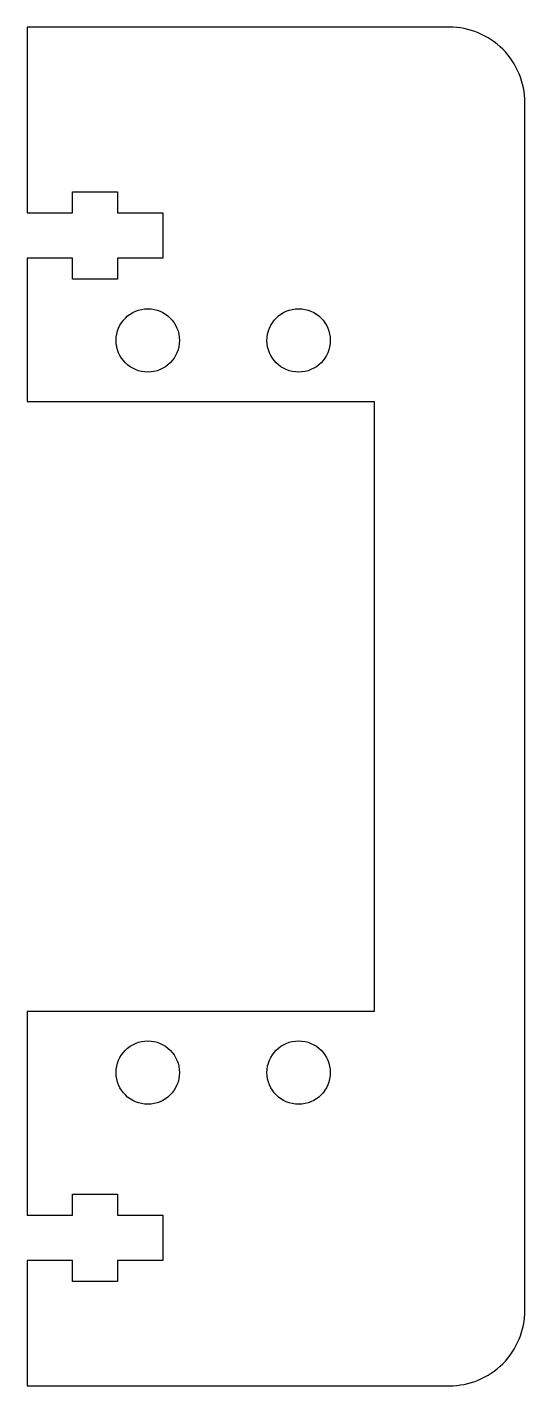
# Model space of a CAD drawing. Header units: millimetres. Extents: x 172.9 to 205.9, y -58.1 to 31.9.
import ezdxf

# ---------------------------------------------------------------- set-up
doc = ezdxf.new("R2010")
doc.units = ezdxf.units.MM
doc.layers.get('0').update_dxf_attribs({"linetype": 'CONTINUOUS'})

msp = doc.modelspace()

# ---------------------------------------------------------------- linework, layer by layer
msp.add_lwpolyline([(205.881, 26.932, 0.414214), (200.881, 31.932), (172.881, 31.932), (172.881, 19.632), (175.881, 19.632), (175.881, 21.032), (178.881, 21.032), (178.881, 19.632), (181.881, 19.632), (181.881, 16.632), (178.881, 16.632), (178.881, 15.232), (175.881, 15.232), (175.881, 16.632), (172.881, 16.632), (172.881, 7.132), (195.881, 7.132), (195.881, -33.268), (172.881, -33.268), (172.881, -46.768), (175.881, -46.768), (175.881, -45.368), (178.881, -45.368), (178.881, -46.768), (181.881, -46.768), (181.881, -49.768), (178.881, -49.768), (178.881, -51.168), (175.881, -51.168), (175.881, -49.768), (172.881, -49.768), (172.881, -58.068), (200.881, -58.068, 0.414214), (205.881, -53.068)], format="xyb", close=True)
for centre in [(180.881, 11.182), (190.881, 11.182), (180.881, -37.318), (190.881, -37.318)]:
    msp.add_circle(centre, 2.1)

doc.saveas('drawing.dxf')
